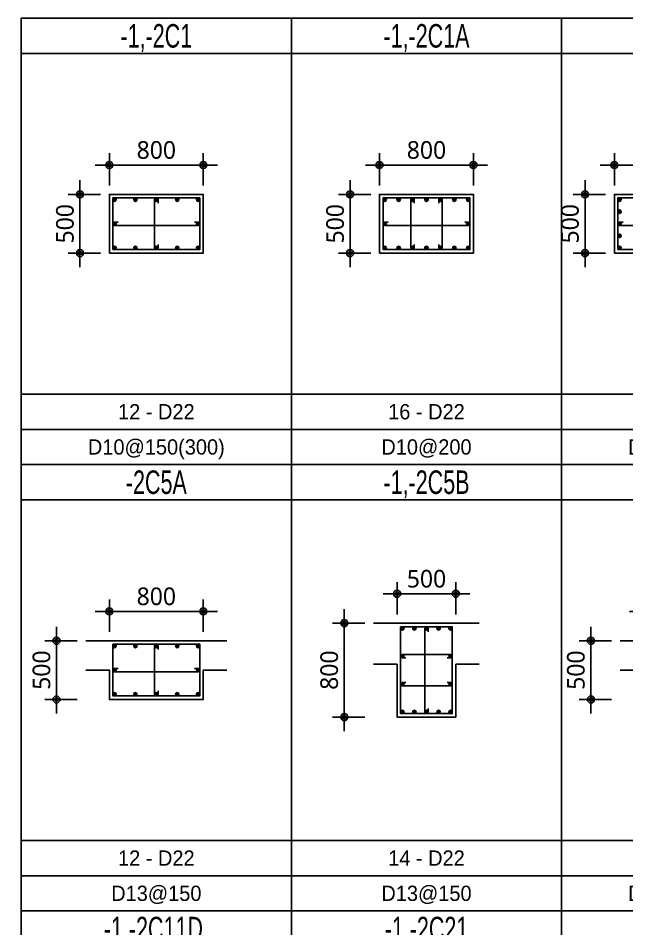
# Model space of a CAD drawing. Header units: millimetres. Extents: x 321717 to 696608, y -514806 to -16026.
# Drawn here: x 497557 to 502739, y -398507 to -390755 of the extents above; entities that cross this region are included whole.
import ezdxf
from ezdxf.enums import TextEntityAlignment as Align

# ---------------------------------------------------------------- set-up
doc = ezdxf.new("R2010")
doc.units = ezdxf.units.MM
doc.header["$LTSCALE"] = 65
doc.layers.get('Defpoints').update_dxf_attribs({"color": 145})
for name, color, linetype in [('BAR', 2, 'Continuous'), ('BAR1', 2, 'Continuous'), ('DIM', 7, 'Continuous'), ('LINE', 7, 'Continuous'), ('기둥', 4, 'Continuous')]:
    doc.layers.add(name, color=color, linetype=linetype)
doc.layers.add('TEXT', color=3, linetype='Continuous', lineweight=9)
doc.styles.add('돋음', font='Dotum.ttf')
doc.styles.add('맑은고딕', font='malgun_0.ttf')
doc.dimstyles.new('DIM_30', dxfattribs={"dimscale": 30, "dimtxt": 3, "dimasz": 1.2, "dimexe": 2, "dimexo": 1.5, "dimgap": 1, "dimtad": 1, "dimdec": 0, "dimdsep": 46, "dimtxsty": '맑은고딕', "dimblk1": 'DIMDOT', "dimblk2": 'DIMDOT', "dimsah": 1, "dimcen": 1, "dimdle": 2, "dimclrd": 7, "dimclre": 7, "dimclrt": 3, "dimadec": 0, "dimazin": 0, "dimtfac": 1, "dimtdec": 0, "dimtix": 1, "dimtmove": 2, "dimatfit": 3, "dimldrblk": 'DIMDOT', "dimfxl": 1, "dimtolj": 1, "dimarcsym": 0})

# ---------------------------------------------------------------- blocks, each defined once
blk = doc.blocks.new('A$C74EF247C')
at = {"layer": 'LINE', "color": 7, "linetype": 'Continuous'}
for p, q in [((0, 0), (0, -3800)), ((0, 0), (2300, 0)), ((2300, 0), (2300, -3800)), ((0, -300), (2300, -300)), ((0, -3800), (2300, -3800))]:
    blk.add_line(p, q, dxfattribs=at)
at = {"layer": 'LINE', "color": 4, "linetype": 'Continuous'}
for p, q in [((0, -3200), (2300, -3200)), ((0, -3500), (2300, -3500))]:
    blk.add_line(p, q, dxfattribs=at)
blk = doc.blocks.new('DIMDOT')
at = {"layer": 'DIM', "linetype": 'Continuous'}
blk.add_line((-2, 0), (2, 0), dxfattribs=at)
for radius in [0.5, 0.25]:
    blk.add_circle((0, 0), radius, dxfattribs=at)
blk = doc.blocks.new('*D122')
at = {"layer": 'Defpoints', "color": 0, "transparency": 16777216}
for p in [(532530.1, -127319.1), (532280.1, -127819.1), (532530.1, -127819.1)]:
    blk.add_point(p, dxfattribs=at)
at = {"layer": 'DIM', "color": 7, "lineweight": -2, "transparency": 16777216}
for p, q in [((532455.1, -127319.1), (532180.1, -127319.1)), ((532280.1, -127379.1), (532280.1, -127759.1)), ((532455.1, -127819.1), (532180.1, -127819.1))]:
    blk.add_line(p, q, dxfattribs=at)
at = {"layer": 'DIM', "color": 7, "lineweight": -2, "transparency": 16777216, "xscale": 60, "yscale": 60, "zscale": 60}
for p, rotation in [((532280.1, -127319.1), 90), ((532280.1, -127819.1), 270)]:
    blk.add_blockref('DIMDOT', p, dxfattribs=dict(at, rotation=rotation))
at = {"layer": 'DIM', "color": 3, "transparency": 16777216, "insert": (532152.6, -127569.1), "char_height": 150, "attachment_point": 5, "rotation": 90, "style": '맑은고딕'}
blk.add_mtext('\\A1;500', dxfattribs=at)
blk = doc.blocks.new('*D123')
at = {"layer": 'Defpoints', "color": 0, "transparency": 16777216}
for p in [(533330.1, -127069.1), (532530.1, -127319.1), (533330.1, -127319.1)]:
    blk.add_point(p, dxfattribs=at)
at = {"layer": 'DIM', "color": 7, "lineweight": -2, "transparency": 16777216}
for p, q in [((532530.1, -127244.1), (532530.1, -126969.1)), ((533330.1, -127244.1), (533330.1, -126969.1)), ((532590.1, -127069.1), (533270.1, -127069.1))]:
    blk.add_line(p, q, dxfattribs=at)
at = {"layer": 'DIM', "color": 7, "lineweight": -2, "transparency": 16777216, "xscale": 60, "yscale": 60, "zscale": 60, "rotation": 180}
blk.add_blockref('DIMDOT', (532530.1, -127069.1), dxfattribs=at)
at = {"layer": 'DIM', "color": 7, "lineweight": -2, "transparency": 16777216, "xscale": 60, "yscale": 60, "zscale": 60}
blk.add_blockref('DIMDOT', (533330.1, -127069.1), dxfattribs=at)
at = {"layer": 'DIM', "color": 3, "transparency": 16777216, "insert": (532930.1, -126941.6), "char_height": 150, "attachment_point": 5, "style": '맑은고딕'}
blk.add_mtext('\\A1;800', dxfattribs=at)
blk = doc.blocks.new('ST')
at = {"layer": 'BAR'}
blk.add_circle((0, 0), 14.5, dxfattribs=at)
blk = doc.blocks.new('A$C08B0344F')
at = {"layer": 'BAR'}
blk.add_hatch(color=256, dxfattribs=at).paths.add_polyline_path([(14.5, 0, 1), (-14.5, 0, 1)])
at = {"layer": 'BAR', "rotation": 270}
blk.add_blockref('ST', (0, 0), dxfattribs=at)
blk = doc.blocks.new('*D134')
at = {"layer": 'Defpoints', "color": 0, "transparency": 16777216}
for p in [(534830.1, -121191.3), (534580.1, -121691.3), (534830.1, -121691.3)]:
    blk.add_point(p, dxfattribs=at)
at = {"layer": 'DIM', "color": 7, "lineweight": -2, "transparency": 16777216}
for p, q in [((534755.1, -121191.3), (534480.1, -121191.3)), ((534580.1, -121251.3), (534580.1, -121631.3)), ((534755.1, -121691.3), (534480.1, -121691.3))]:
    blk.add_line(p, q, dxfattribs=at)
at = {"layer": 'DIM', "color": 7, "lineweight": -2, "transparency": 16777216, "xscale": 60, "yscale": 60, "zscale": 60}
for p, rotation in [((534580.1, -121191.3), 90), ((534580.1, -121691.3), 270)]:
    blk.add_blockref('DIMDOT', p, dxfattribs=dict(at, rotation=rotation))
at = {"layer": 'DIM', "color": 3, "transparency": 16777216, "insert": (534452.6, -121441.3), "char_height": 150, "attachment_point": 5, "rotation": 90, "style": '맑은고딕'}
blk.add_mtext('\\A1;500', dxfattribs=at)
blk = doc.blocks.new('*D135')
at = {"layer": 'Defpoints', "color": 0, "transparency": 16777216}
for p in [(535630.1, -120941.3), (534830.1, -121191.3), (535630.1, -121191.3)]:
    blk.add_point(p, dxfattribs=at)
at = {"layer": 'DIM', "color": 7, "lineweight": -2, "transparency": 16777216}
for p, q in [((534830.1, -121116.3), (534830.1, -120841.3)), ((535630.1, -121116.3), (535630.1, -120841.3)), ((534890.1, -120941.3), (535570.1, -120941.3))]:
    blk.add_line(p, q, dxfattribs=at)
at = {"layer": 'DIM', "color": 7, "lineweight": -2, "transparency": 16777216, "xscale": 60, "yscale": 60, "zscale": 60, "rotation": 180}
blk.add_blockref('DIMDOT', (534830.1, -120941.3), dxfattribs=at)
at = {"layer": 'DIM', "color": 7, "lineweight": -2, "transparency": 16777216, "xscale": 60, "yscale": 60, "zscale": 60}
blk.add_blockref('DIMDOT', (535630.1, -120941.3), dxfattribs=at)
at = {"layer": 'DIM', "color": 3, "transparency": 16777216, "insert": (535230.1, -120813.9), "char_height": 150, "attachment_point": 5, "style": '맑은고딕'}
blk.add_mtext('\\A1;800', dxfattribs=at)
blk = doc.blocks.new('*D157')
at = {"layer": 'Defpoints', "color": 0, "transparency": 16777216}
for p in [(536830.1, -127319.1), (536580.1, -127819.1), (536830.1, -127819.1)]:
    blk.add_point(p, dxfattribs=at)
at = {"layer": 'DIM', "color": 7, "lineweight": -2, "transparency": 16777216}
for p, q in [((536755.1, -127319.1), (536480.1, -127319.1)), ((536580.1, -127379.1), (536580.1, -127759.1)), ((536755.1, -127819.1), (536480.1, -127819.1))]:
    blk.add_line(p, q, dxfattribs=at)
at = {"layer": 'DIM', "color": 7, "lineweight": -2, "transparency": 16777216, "xscale": 60, "yscale": 60, "zscale": 60}
for p, rotation in [((536580.1, -127319.1), 90), ((536580.1, -127819.1), 270)]:
    blk.add_blockref('DIMDOT', p, dxfattribs=dict(at, rotation=rotation))
at = {"layer": 'DIM', "color": 3, "transparency": 16777216, "insert": (536452.6, -127569.1), "char_height": 150, "attachment_point": 5, "rotation": 90, "style": '맑은고딕'}
blk.add_mtext('\\A1;500', dxfattribs=at)
blk = doc.blocks.new('*D158')
at = {"layer": 'Defpoints', "color": 0, "transparency": 16777216}
for p in [(538230.1, -127069.1), (536830.1, -127319.1), (538230.1, -127319.1)]:
    blk.add_point(p, dxfattribs=at)
at = {"layer": 'DIM', "color": 7, "lineweight": -2, "transparency": 16777216}
for p, q in [((536830.1, -127244.1), (536830.1, -126969.1)), ((538230.1, -127244.1), (538230.1, -126969.1)), ((536890.1, -127069.1), (538170.1, -127069.1))]:
    blk.add_line(p, q, dxfattribs=at)
at = {"layer": 'DIM', "color": 7, "lineweight": -2, "transparency": 16777216, "xscale": 60, "yscale": 60, "zscale": 60, "rotation": 180}
blk.add_blockref('DIMDOT', (536830.1, -127069.1), dxfattribs=at)
at = {"layer": 'DIM', "color": 7, "lineweight": -2, "transparency": 16777216, "xscale": 60, "yscale": 60, "zscale": 60}
blk.add_blockref('DIMDOT', (538230.1, -127069.1), dxfattribs=at)
at = {"layer": 'DIM', "color": 3, "transparency": 16777216, "insert": (537530.1, -126941.2), "char_height": 150, "attachment_point": 5, "style": '맑은고딕'}
blk.add_mtext('\\A1;1400', dxfattribs=at)
blk = doc.blocks.new('*D159')
at = {"layer": 'Defpoints', "color": 0, "transparency": 16777216}
for p in [(532330.1, -138489.4), (532080.1, -138989.4), (532330.1, -138989.4)]:
    blk.add_point(p, dxfattribs=at)
at = {"layer": 'DIM', "color": 7, "lineweight": -2, "transparency": 16777216}
for p, q in [((532255.1, -138489.4), (531980.1, -138489.4)), ((532080.1, -138549.4), (532080.1, -138929.4)), ((532255.1, -138989.4), (531980.1, -138989.4))]:
    blk.add_line(p, q, dxfattribs=at)
at = {"layer": 'DIM', "color": 7, "lineweight": -2, "transparency": 16777216, "xscale": 60, "yscale": 60, "zscale": 60}
for p, rotation in [((532080.1, -138489.4), 90), ((532080.1, -138989.4), 270)]:
    blk.add_blockref('DIMDOT', p, dxfattribs=dict(at, rotation=rotation))
at = {"layer": 'DIM', "color": 3, "transparency": 16777216, "insert": (531952.6, -138739.4), "char_height": 150, "attachment_point": 5, "rotation": 90, "style": '맑은고딕'}
blk.add_mtext('\\A1;500', dxfattribs=at)
blk = doc.blocks.new('*D160')
at = {"layer": 'Defpoints', "color": 0, "transparency": 16777216}
for p in [(533330.1, -138239.4), (532530.1, -138489.4), (533330.1, -138489.4)]:
    blk.add_point(p, dxfattribs=at)
at = {"layer": 'DIM', "color": 7, "lineweight": -2, "transparency": 16777216}
for p, q in [((532530.1, -138414.4), (532530.1, -138139.4)), ((533330.1, -138414.4), (533330.1, -138139.4)), ((532590.1, -138239.4), (533270.1, -138239.4))]:
    blk.add_line(p, q, dxfattribs=at)
at = {"layer": 'DIM', "color": 7, "lineweight": -2, "transparency": 16777216, "xscale": 60, "yscale": 60, "zscale": 60, "rotation": 180}
blk.add_blockref('DIMDOT', (532530.1, -138239.4), dxfattribs=at)
at = {"layer": 'DIM', "color": 7, "lineweight": -2, "transparency": 16777216, "xscale": 60, "yscale": 60, "zscale": 60}
blk.add_blockref('DIMDOT', (533330.1, -138239.4), dxfattribs=at)
at = {"layer": 'DIM', "color": 3, "transparency": 16777216, "insert": (532930.1, -138111.9), "char_height": 150, "attachment_point": 5, "style": '맑은고딕'}
blk.add_mtext('\\A1;800', dxfattribs=at)
blk = doc.blocks.new('*D161')
at = {"layer": 'Defpoints', "color": 0, "transparency": 16777216}
for p in [(534780.1, -133398.1), (534530.1, -134198.1), (534780.1, -134198.1)]:
    blk.add_point(p, dxfattribs=at)
at = {"layer": 'DIM', "color": 7, "lineweight": -2, "transparency": 16777216}
for p, q in [((534705.1, -133398.1), (534430.1, -133398.1)), ((534530.1, -133458.1), (534530.1, -134138.1)), ((534705.1, -134198.1), (534430.1, -134198.1))]:
    blk.add_line(p, q, dxfattribs=at)
at = {"layer": 'DIM', "color": 7, "lineweight": -2, "transparency": 16777216, "xscale": 60, "yscale": 60, "zscale": 60}
for p, rotation in [((534530.1, -133398.1), 90), ((534530.1, -134198.1), 270)]:
    blk.add_blockref('DIMDOT', p, dxfattribs=dict(at, rotation=rotation))
at = {"layer": 'DIM', "color": 3, "transparency": 16777216, "insert": (534402.6, -133798.1), "char_height": 150, "attachment_point": 5, "rotation": 90, "style": '맑은고딕'}
blk.add_mtext('\\A1;800', dxfattribs=at)
blk = doc.blocks.new('*D162')
at = {"layer": 'Defpoints', "color": 0, "transparency": 16777216}
for p in [(535480.1, -133148.1), (534980.1, -133398.1), (535480.1, -133398.1)]:
    blk.add_point(p, dxfattribs=at)
at = {"layer": 'DIM', "color": 7, "lineweight": -2, "transparency": 16777216}
for p, q in [((534980.1, -133323.1), (534980.1, -133048.1)), ((535480.1, -133323.1), (535480.1, -133048.1)), ((535040.1, -133148.1), (535420.1, -133148.1))]:
    blk.add_line(p, q, dxfattribs=at)
at = {"layer": 'DIM', "color": 7, "lineweight": -2, "transparency": 16777216, "xscale": 60, "yscale": 60, "zscale": 60, "rotation": 180}
blk.add_blockref('DIMDOT', (534980.1, -133148.1), dxfattribs=at)
at = {"layer": 'DIM', "color": 7, "lineweight": -2, "transparency": 16777216, "xscale": 60, "yscale": 60, "zscale": 60}
blk.add_blockref('DIMDOT', (535480.1, -133148.1), dxfattribs=at)
at = {"layer": 'DIM', "color": 3, "transparency": 16777216, "insert": (535230.1, -133020.6), "char_height": 150, "attachment_point": 5, "style": '맑은고딕'}
blk.add_mtext('\\A1;500', dxfattribs=at)
blk = doc.blocks.new('*D163')
at = {"layer": 'Defpoints', "color": 0, "transparency": 16777216}
for p in [(536880.1, -138489.4), (536630.1, -138989.4), (536880.1, -138989.4)]:
    blk.add_point(p, dxfattribs=at)
at = {"layer": 'DIM', "color": 7, "lineweight": -2, "transparency": 16777216}
for p, q in [((536805.1, -138489.4), (536530.1, -138489.4)), ((536630.1, -138549.4), (536630.1, -138929.4)), ((536805.1, -138989.4), (536530.1, -138989.4))]:
    blk.add_line(p, q, dxfattribs=at)
at = {"layer": 'DIM', "color": 7, "lineweight": -2, "transparency": 16777216, "xscale": 60, "yscale": 60, "zscale": 60}
for p, rotation in [((536630.1, -138489.4), 90), ((536630.1, -138989.4), 270)]:
    blk.add_blockref('DIMDOT', p, dxfattribs=dict(at, rotation=rotation))
at = {"layer": 'DIM', "color": 3, "transparency": 16777216, "insert": (536502.6, -138739.4), "char_height": 150, "attachment_point": 5, "rotation": 90, "style": '맑은고딕'}
blk.add_mtext('\\A1;500', dxfattribs=at)
blk = doc.blocks.new('*D164')
at = {"layer": 'Defpoints', "color": 0, "transparency": 16777216}
for p in [(538080.1, -138239.4), (537080.1, -138489.4), (538080.1, -138489.4)]:
    blk.add_point(p, dxfattribs=at)
at = {"layer": 'DIM', "color": 7, "lineweight": -2, "transparency": 16777216}
for p, q in [((537080.1, -138414.4), (537080.1, -138139.4)), ((538080.1, -138414.4), (538080.1, -138139.4)), ((537140.1, -138239.4), (538020.1, -138239.4))]:
    blk.add_line(p, q, dxfattribs=at)
at = {"layer": 'DIM', "color": 7, "lineweight": -2, "transparency": 16777216, "xscale": 60, "yscale": 60, "zscale": 60, "rotation": 180}
blk.add_blockref('DIMDOT', (537080.1, -138239.4), dxfattribs=at)
at = {"layer": 'DIM', "color": 7, "lineweight": -2, "transparency": 16777216, "xscale": 60, "yscale": 60, "zscale": 60}
blk.add_blockref('DIMDOT', (538080.1, -138239.4), dxfattribs=at)
at = {"layer": 'DIM', "color": 3, "transparency": 16777216, "insert": (537580.1, -138111.5), "char_height": 150, "attachment_point": 5, "style": '맑은고딕'}
blk.add_mtext('\\A1;1000', dxfattribs=at)
blk = doc.blocks.new('*D169')
at = {"layer": 'Defpoints', "color": 0, "transparency": 16777216}
for p in [(532230.1, -145342.8), (531980.1, -145842.8), (532230.1, -145842.8)]:
    blk.add_point(p, dxfattribs=at)
at = {"layer": 'DIM', "color": 7, "lineweight": -2, "transparency": 16777216}
for p, q in [((532155.1, -145342.8), (531880.1, -145342.8)), ((531980.1, -145402.8), (531980.1, -145782.8)), ((532155.1, -145842.8), (531880.1, -145842.8))]:
    blk.add_line(p, q, dxfattribs=at)
at = {"layer": 'DIM', "color": 7, "lineweight": -2, "transparency": 16777216, "xscale": 60, "yscale": 60, "zscale": 60}
for p, rotation in [((531980.1, -145342.8), 90), ((531980.1, -145842.8), 270)]:
    blk.add_blockref('DIMDOT', p, dxfattribs=dict(at, rotation=rotation))
at = {"layer": 'DIM', "color": 3, "transparency": 16777216, "insert": (531852.6, -145592.8), "char_height": 150, "attachment_point": 5, "rotation": 90, "style": '맑은고딕'}
blk.add_mtext('\\A1;500', dxfattribs=at)
blk = doc.blocks.new('*D170')
at = {"layer": 'Defpoints', "color": 0, "transparency": 16777216}
for p in [(533630.1, -145092.8), (532230.1, -145342.8), (533630.1, -145342.8)]:
    blk.add_point(p, dxfattribs=at)
at = {"layer": 'DIM', "color": 7, "lineweight": -2, "transparency": 16777216}
for p, q in [((532230.1, -145267.8), (532230.1, -144992.8)), ((533630.1, -145267.8), (533630.1, -144992.8)), ((532290.1, -145092.8), (533570.1, -145092.8))]:
    blk.add_line(p, q, dxfattribs=at)
at = {"layer": 'DIM', "color": 7, "lineweight": -2, "transparency": 16777216, "xscale": 60, "yscale": 60, "zscale": 60, "rotation": 180}
blk.add_blockref('DIMDOT', (532230.1, -145092.8), dxfattribs=at)
at = {"layer": 'DIM', "color": 7, "lineweight": -2, "transparency": 16777216, "xscale": 60, "yscale": 60, "zscale": 60}
blk.add_blockref('DIMDOT', (533630.1, -145092.8), dxfattribs=at)
at = {"layer": 'DIM', "color": 3, "transparency": 16777216, "insert": (532930.1, -144964.9), "char_height": 150, "attachment_point": 5, "style": '맑은고딕'}
blk.add_mtext('\\A1;1400', dxfattribs=at)
blk = doc.blocks.new('*D171')
at = {"layer": 'Defpoints', "color": 0, "transparency": 16777216}
for p in [(534830.1, -140029.4), (534580.1, -140629.4), (534830.1, -140629.4)]:
    blk.add_point(p, dxfattribs=at)
at = {"layer": 'DIM', "color": 7, "lineweight": -2, "transparency": 16777216}
for p, q in [((534755.1, -140029.4), (534480.1, -140029.4)), ((534580.1, -140089.4), (534580.1, -140569.4)), ((534755.1, -140629.4), (534480.1, -140629.4))]:
    blk.add_line(p, q, dxfattribs=at)
at = {"layer": 'DIM', "color": 7, "lineweight": -2, "transparency": 16777216, "xscale": 60, "yscale": 60, "zscale": 60}
for p, rotation in [((534580.1, -140029.4), 90), ((534580.1, -140629.4), 270)]:
    blk.add_blockref('DIMDOT', p, dxfattribs=dict(at, rotation=rotation))
at = {"layer": 'DIM', "color": 3, "transparency": 16777216, "insert": (534452.6, -140329.4), "char_height": 150, "attachment_point": 5, "rotation": 90, "style": '맑은고딕'}
blk.add_mtext('\\A1;600', dxfattribs=at)
blk = doc.blocks.new('*D172')
at = {"layer": 'Defpoints', "color": 0, "transparency": 16777216}
for p in [(535630.1, -139779.4), (534830.1, -140029.4), (535630.1, -140029.4)]:
    blk.add_point(p, dxfattribs=at)
at = {"layer": 'DIM', "color": 7, "lineweight": -2, "transparency": 16777216}
for p, q in [((534830.1, -139954.4), (534830.1, -139679.4)), ((535630.1, -139954.4), (535630.1, -139679.4)), ((534890.1, -139779.4), (535570.1, -139779.4))]:
    blk.add_line(p, q, dxfattribs=at)
at = {"layer": 'DIM', "color": 7, "lineweight": -2, "transparency": 16777216, "xscale": 60, "yscale": 60, "zscale": 60, "rotation": 180}
blk.add_blockref('DIMDOT', (534830.1, -139779.4), dxfattribs=at)
at = {"layer": 'DIM', "color": 7, "lineweight": -2, "transparency": 16777216, "xscale": 60, "yscale": 60, "zscale": 60}
blk.add_blockref('DIMDOT', (535630.1, -139779.4), dxfattribs=at)
at = {"layer": 'DIM', "color": 3, "transparency": 16777216, "insert": (535230.1, -139651.9), "char_height": 150, "attachment_point": 5, "style": '맑은고딕'}
blk.add_mtext('\\A1;800', dxfattribs=at)
blk = doc.blocks.new('*D173')
at = {"layer": 'Defpoints', "color": 0, "transparency": 16777216}
for p in [(537280.1, -145342.8), (537030.1, -145842.8), (537280.1, -145842.8)]:
    blk.add_point(p, dxfattribs=at)
at = {"layer": 'DIM', "color": 7, "lineweight": -2, "transparency": 16777216}
for p, q in [((537205.1, -145342.8), (536930.1, -145342.8)), ((537030.1, -145402.8), (537030.1, -145782.8)), ((537205.1, -145842.8), (536930.1, -145842.8))]:
    blk.add_line(p, q, dxfattribs=at)
at = {"layer": 'DIM', "color": 7, "lineweight": -2, "transparency": 16777216, "xscale": 60, "yscale": 60, "zscale": 60}
for p, rotation in [((537030.1, -145342.8), 90), ((537030.1, -145842.8), 270)]:
    blk.add_blockref('DIMDOT', p, dxfattribs=dict(at, rotation=rotation))
at = {"layer": 'DIM', "color": 3, "transparency": 16777216, "insert": (536902.6, -145592.8), "char_height": 150, "attachment_point": 5, "rotation": 90, "style": '맑은고딕'}
blk.add_mtext('\\A1;500', dxfattribs=at)
blk = doc.blocks.new('*D174')
at = {"layer": 'Defpoints', "color": 0, "transparency": 16777216}
for p in [(537780.1, -145092.8), (537280.1, -145342.8), (537780.1, -145342.8)]:
    blk.add_point(p, dxfattribs=at)
at = {"layer": 'DIM', "color": 7, "lineweight": -2, "transparency": 16777216}
for p, q in [((537280.1, -145267.8), (537280.1, -144992.8)), ((537780.1, -145267.8), (537780.1, -144992.8)), ((537340.1, -145092.8), (537720.1, -145092.8))]:
    blk.add_line(p, q, dxfattribs=at)
at = {"layer": 'DIM', "color": 7, "lineweight": -2, "transparency": 16777216, "xscale": 60, "yscale": 60, "zscale": 60, "rotation": 180}
blk.add_blockref('DIMDOT', (537280.1, -145092.8), dxfattribs=at)
at = {"layer": 'DIM', "color": 7, "lineweight": -2, "transparency": 16777216, "xscale": 60, "yscale": 60, "zscale": 60}
blk.add_blockref('DIMDOT', (537780.1, -145092.8), dxfattribs=at)
at = {"layer": 'DIM', "color": 3, "transparency": 16777216, "insert": (537530.1, -144965.3), "char_height": 150, "attachment_point": 5, "style": '맑은고딕'}
blk.add_mtext('\\A1;500', dxfattribs=at)
blk = doc.blocks.new('2C1')
at = {"layer": 'BAR1'}
blk.add_lwpolyline([(780, 1830), (780, 2270), (1520, 2270), (1520, 1830)], close=True, dxfattribs=at)
for points in [[(1164.5, 1874.5), (1164.5, 1844.5, -1), (1135.5, 1844.5), (1135.5, 2255.5, -1), (1164.5, 2255.5), (1164.5, 2225.5)], [(824.5, 2064.5), (794.5, 2064.5, 1), (794.5, 2035.5), (1505.5, 2035.5, 1), (1505.5, 2064.5), (1475.5, 2064.5)]]:
    blk.add_lwpolyline(points, format="xyb", dxfattribs=at)
at = {"layer": '기둥'}
blk.add_lwpolyline([(750, 1800), (750, 2300), (1550, 2300), (1550, 1800)], close=True, dxfattribs=at)
at = {"layer": 'BAR', "rotation": 90.00000000000031}
for p in [(794.5, 2255.5), (972.25, 2255.5), (1150, 2255.5), (1327.75, 2255.5), (1505.5, 2255.5), (794.5, 2050), (1505.5, 2050), (794.5, 1844.5), (972.25, 1844.5), (1150, 1844.5), (1327.75, 1844.5), (1505.5, 1844.5)]:
    blk.add_blockref('A$C08B0344F', p, dxfattribs=at)
at = {"layer": 'LINE'}
blk.add_blockref('A$C74EF247C', (0, 3800), dxfattribs=at)
at = {"layer": 'TEXT', "color": 6, "style": '돋음', "width": 0.7}
blk.add_text('-1,-2C1', height=200, dxfattribs=at).set_placement((1150, 3650), align=Align.MIDDLE_CENTER)
at = {"layer": 'TEXT', "linetype": 'ByBlock', "style": '돋음'}
for s, p in [('12 - D22', (1150, 450)), ('D10@150(300)', (1150, 150))]:
    blk.add_text(s, height=130, dxfattribs=at).set_placement(p, align=Align.MIDDLE_CENTER)
at = {"layer": 'DIM'}
dim = blk.add_linear_dim(base=(1550, 2550), p1=(750, 2300), p2=(1550, 2300), dimstyle='DIM_30', override={"dimscale": 50}, dxfattribs=at)
dim.commit()
dim.dimension.update_dxf_attribs({"geometry": '*D123', "text_midpoint": (1150, 2677.5), "insert": (-531780.09, 129619.06)})
dim = blk.add_linear_dim(base=(500, 1800), p1=(750, 2300), p2=(750, 1800), angle=270, dimstyle='DIM_30', override={"dimscale": 50}, dxfattribs=at)
dim.commit()
dim.dimension.update_dxf_attribs({"geometry": '*D122', "text_midpoint": (372.5, 2050), "insert": (-531780.09, 129619.06)})
blk = doc.blocks.new('2C1A')
at = {"layer": 'BAR1'}
blk.add_lwpolyline([(780, 1830), (780, 2270), (1520, 2270), (1520, 1830)], close=True, dxfattribs=at)
for points in [[(1046, 1874.5), (1046, 1844.5, -1), (1017, 1844.5), (1017, 2255.5, -1), (1046, 2255.5), (1046, 2225.5)], [(1254, 1874.5), (1254, 1844.5, 1), (1283, 1844.5), (1283, 2255.5, 1), (1254, 2255.5), (1254, 2225.5)], [(824.5, 2064.5), (794.5, 2064.5, 1), (794.5, 2035.5), (1505.5, 2035.5, 1), (1505.5, 2064.5), (1475.5, 2064.5)]]:
    blk.add_lwpolyline(points, format="xyb", dxfattribs=at)
at = {"layer": '기둥'}
blk.add_lwpolyline([(750, 1800), (750, 2300), (1550, 2300), (1550, 1800)], close=True, dxfattribs=at)
at = {"layer": 'BAR', "rotation": 90.00000000000031}
for p in [(794.5, 2255.5), (913, 2255.5), (1031.5, 2255.5), (1150, 2255.5), (1268.5, 2255.5), (1387, 2255.5), (1505.5, 2255.5), (794.5, 2050), (1505.5, 2050), (794.5, 1844.5), (913, 1844.5), (1031.5, 1844.5), (1150, 1844.5), (1268.5, 1844.5), (1387, 1844.5), (1505.5, 1844.5)]:
    blk.add_blockref('A$C08B0344F', p, dxfattribs=at)
at = {"layer": 'LINE'}
blk.add_blockref('A$C74EF247C', (0, 3800), dxfattribs=at)
at = {"layer": 'TEXT', "color": 6, "style": '돋음', "width": 0.7}
blk.add_text('-1,-2C1A', height=200, dxfattribs=at).set_placement((1150, 3650), align=Align.MIDDLE_CENTER)
at = {"layer": 'TEXT', "linetype": 'ByBlock', "style": '돋음'}
for s, p in [('16 - D22', (1150, 450)), ('D10@200', (1150, 150))]:
    blk.add_text(s, height=130, dxfattribs=at).set_placement(p, align=Align.MIDDLE_CENTER)
at = {"layer": 'DIM'}
dim = blk.add_linear_dim(base=(1550, 2550), p1=(750, 2300), p2=(1550, 2300), dimstyle='DIM_30', override={"dimscale": 50}, dxfattribs=at)
dim.commit()
dim.dimension.update_dxf_attribs({"geometry": '*D135', "text_midpoint": (1150, 2677.5), "insert": (-534080.1, 123491.3)})
dim = blk.add_linear_dim(base=(500, 1800), p1=(750, 2300), p2=(750, 1800), angle=270, dimstyle='DIM_30', override={"dimscale": 50}, dxfattribs=at)
dim.commit()
dim.dimension.update_dxf_attribs({"geometry": '*D134', "text_midpoint": (372.5, 2050), "insert": (-534080.1, 123491.3)})
blk = doc.blocks.new('2C1D')
at = {"layer": 'BAR1'}
blk.add_lwpolyline([(480, 1830), (480, 2270), (1820, 2270), (1820, 1830)], close=True, dxfattribs=at)
for points in [[(800.3, 1874.5), (800.3, 1844.5, -1), (771.3, 1844.5), (771.3, 2255.5, -1), (800.3, 2255.5), (800.3, 2225.5)], [(1091.7, 1874.5), (1091.7, 1844.5, -1), (1062.7, 1844.5), (1062.7, 2255.5, -1), (1091.7, 2255.5), (1091.7, 2225.5)], [(1208.3, 1874.5), (1208.3, 1844.5, 1), (1237.3, 1844.5), (1237.3, 2255.5, 1), (1208.3, 2255.5), (1208.3, 2225.5)], [(1499.7, 1874.5), (1499.7, 1844.5, 1), (1528.7, 1844.5), (1528.7, 2255.5, 1), (1499.7, 2255.5), (1499.7, 2225.5)], [(524.5, 2064.5), (494.5, 2064.5, 1), (494.5, 2035.5), (1805.5, 2035.5, 1), (1805.5, 2064.5), (1775.5, 2064.5)]]:
    blk.add_lwpolyline(points, format="xyb", dxfattribs=at)
at = {"layer": '기둥'}
blk.add_lwpolyline([(450, 1800), (450, 2300), (1850, 2300), (1850, 1800)], close=True, dxfattribs=at)
at = {"layer": 'BAR', "rotation": 90.00000000000031}
for p in [(494.5, 2255.5), (640.2, 2255.5), (785.8, 2255.5), (931.5, 2255.5), (1077.2, 2255.5), (1222.8, 2255.5), (1368.5, 2255.5), (1514.2, 2255.5), (1659.8, 2255.5), (1805.5, 2255.5), (494.5, 2152.8), (1805.5, 2152.8), (494.5, 2050), (1805.5, 2050), (494.5, 1947.3), (1805.5, 1947.3), (494.5, 1844.5), (640.2, 1844.5), (785.8, 1844.5), (931.5, 1844.5), (1077.2, 1844.5), (1222.8, 1844.5), (1368.5, 1844.5), (1514.2, 1844.5), (1659.8, 1844.5), (1805.5, 1844.5)]:
    blk.add_blockref('A$C08B0344F', p, dxfattribs=at)
at = {"layer": 'LINE'}
blk.add_blockref('A$C74EF247C', (0, 3800), dxfattribs=at)
at = {"layer": 'TEXT', "color": 6, "style": '돋음', "width": 0.7}
blk.add_text('-1,-2C1D', height=200, dxfattribs=at).set_placement((1150, 3650), align=Align.MIDDLE_CENTER)
at = {"layer": 'TEXT', "linetype": 'ByBlock', "style": '돋음'}
for s, p in [('26 - D22', (1150, 450)), ('D10@150(300)', (1150, 150))]:
    blk.add_text(s, height=130, dxfattribs=at).set_placement(p, align=Align.MIDDLE_CENTER)
at = {"layer": 'DIM'}
dim = blk.add_linear_dim(base=(1850, 2550), p1=(450, 2300), p2=(1850, 2300), dimstyle='DIM_30', override={"dimscale": 50}, dxfattribs=at)
dim.commit()
dim.dimension.update_dxf_attribs({"geometry": '*D158', "text_midpoint": (1150, 2677.9), "insert": (-536380.1, 129619.1)})
dim = blk.add_linear_dim(base=(200, 1800), p1=(450, 2300), p2=(450, 1800), angle=270, dimstyle='DIM_30', override={"dimscale": 50}, dxfattribs=at)
dim.commit()
dim.dimension.update_dxf_attribs({"geometry": '*D157', "text_midpoint": (72.5, 2050), "insert": (-536380.1, 129619.1)})
blk = doc.blocks.new('-2C5A')
at = {"layer": 'BAR1'}
blk.add_lwpolyline([(780, 2270), (1520, 2270), (1520, 1830), (780, 1830)], close=True, dxfattribs=at)
for points in [[(1164.5, 2225.5), (1164.5, 2255.5, 1), (1135.5, 2255.5), (1135.5, 1844.5, 1), (1164.5, 1844.5), (1164.5, 1874.5)], [(824.5, 2064.5), (794.5, 2064.5, 1), (794.5, 2035.5), (1505.5, 2035.5, 1), (1505.5, 2064.5), (1475.5, 2064.5)]]:
    blk.add_lwpolyline(points, format="xyb", dxfattribs=at)
at = {"layer": '기둥'}
blk.add_line((550, 2300), (1750, 2300), dxfattribs=at)
blk.add_lwpolyline([(1750, 2050), (1550, 2050), (1550, 1800), (750, 1800), (750, 2050), (550, 2050)], dxfattribs=at)
at = {"layer": 'BAR'}
for p in [(794.5, 2255.5), (972.25, 2255.5), (1150, 2255.5), (1327.75, 2255.5), (1505.5, 2255.5), (794.5, 2050), (1505.5, 2050), (794.5, 1844.5), (972.25, 1844.5), (1150, 1844.5), (1327.75, 1844.5), (1505.5, 1844.5)]:
    blk.add_blockref('A$C08B0344F', p, dxfattribs=at)
at = {"layer": 'LINE'}
blk.add_blockref('A$C74EF247C', (0, 3800), dxfattribs=at)
at = {"layer": 'TEXT', "color": 6, "style": '돋음', "width": 0.7}
blk.add_text('-2C5A', height=200, dxfattribs=at).set_placement((1150, 3650), align=Align.MIDDLE_CENTER)
at = {"layer": 'TEXT', "linetype": 'ByBlock', "style": '돋음'}
for s, p in [('12 - D22', (1150, 450)), ('D13@150', (1150, 150))]:
    blk.add_text(s, height=130, dxfattribs=at).set_placement(p, align=Align.MIDDLE_CENTER)
at = {"layer": 'DIM'}
dim = blk.add_linear_dim(base=(1550, 2550), p1=(750, 2300), p2=(1550, 2300), dimstyle='DIM_30', override={"dimscale": 50}, dxfattribs=at)
dim.commit()
dim.dimension.update_dxf_attribs({"geometry": '*D160', "text_midpoint": (1150, 2677.5), "insert": (-531780.09, 140789.38)})
dim = blk.add_linear_dim(base=(300, 1800), p1=(550, 2300), p2=(550, 1800), angle=270, dimstyle='DIM_30', override={"dimscale": 50}, dxfattribs=at)
dim.commit()
dim.dimension.update_dxf_attribs({"geometry": '*D159', "text_midpoint": (172.5, 2050), "insert": (-531780.09, 140789.38)})
blk = doc.blocks.new('-2C5B')
at = {"layer": 'BAR1'}
blk.add_lwpolyline([(930, 2420), (1370, 2420), (1370, 1680), (930, 1680)], close=True, dxfattribs=at)
for points in [[(1164.5, 2375.5), (1164.5, 2405.5, 1), (1135.5, 2405.5), (1135.5, 1694.5, 1), (1164.5, 1694.5), (1164.5, 1724.5)], [(974.5, 2154), (944.5, 2154, -1), (944.5, 2183), (1355.5, 2183, -1), (1355.5, 2154), (1325.5, 2154)], [(974.5, 1946), (944.5, 1946, 1), (944.5, 1917), (1355.5, 1917, 1), (1355.5, 1946), (1325.5, 1946)]]:
    blk.add_lwpolyline(points, format="xyb", dxfattribs=at)
at = {"layer": '기둥'}
blk.add_line((700, 2450), (1600, 2450), dxfattribs=at)
blk.add_lwpolyline([(1600, 2100), (1400, 2100), (1400, 1650), (900, 1650), (900, 2100), (700, 2100)], dxfattribs=at)
at = {"layer": 'BAR'}
for p in [(944.5, 2405.5), (1047.25, 2405.5), (1150, 2405.5), (1252.75, 2405.5), (1355.5, 2405.5), (944.5, 2168.5), (1355.5, 2168.5), (944.5, 1931.5), (1355.5, 1931.5), (944.5, 1694.5), (1150, 1694.5), (1355.5, 1694.5)]:
    blk.add_blockref('A$C08B0344F', p, dxfattribs=at)
at = {"layer": 'BAR', "xscale": -1, "rotation": 180}
for p in [(1047.25, 1694.5), (1252.75, 1694.5)]:
    blk.add_blockref('A$C08B0344F', p, dxfattribs=at)
at = {"layer": 'LINE'}
blk.add_blockref('A$C74EF247C', (0, 3800), dxfattribs=at)
at = {"layer": 'TEXT', "color": 6, "style": '돋음', "width": 0.7}
blk.add_text('-1,-2C5B', height=200, dxfattribs=at).set_placement((1150, 3650), align=Align.MIDDLE_CENTER)
at = {"layer": 'TEXT', "linetype": 'ByBlock', "style": '돋음'}
for s, p in [('14 - D22', (1150, 450)), ('D13@150', (1150, 150))]:
    blk.add_text(s, height=130, dxfattribs=at).set_placement(p, align=Align.MIDDLE_CENTER)
at = {"layer": 'DIM'}
dim = blk.add_linear_dim(base=(1400, 2700), p1=(900, 2450), p2=(1400, 2450), dimstyle='DIM_30', override={"dimscale": 50}, dxfattribs=at)
dim.commit()
dim.dimension.update_dxf_attribs({"geometry": '*D162', "text_midpoint": (1150, 2827.5), "insert": (-534080.09, 135848.06)})
dim = blk.add_linear_dim(base=(450, 1650), p1=(700, 2450), p2=(700, 1650), angle=270, dimstyle='DIM_30', override={"dimscale": 50}, dxfattribs=at)
dim.commit()
dim.dimension.update_dxf_attribs({"geometry": '*D161', "text_midpoint": (322.5, 2050), "insert": (-534080.09, 135848.06)})
blk = doc.blocks.new('-2C5D')
at = {"layer": 'BAR1'}
blk.add_lwpolyline([(730, 1830), (730, 2270), (1670, 2270), (1670, 1830)], close=True, dxfattribs=at)
for points in [[(1019.3, 1874.5), (1019.3, 1844.5, -1), (990.3, 1844.5), (990.3, 2255.5, -1), (1019.3, 2255.5), (1019.3, 2225.5)], [(1279.6, 1874.5), (1279.6, 1844.5, -1), (1250.6, 1844.5), (1250.6, 2255.5, -1), (1279.6, 2255.5), (1279.6, 2225.5)], [(1380.7, 1874.5), (1380.7, 1844.5, 1), (1409.7, 1844.5), (1409.7, 2255.5, 1), (1380.7, 2255.5), (1380.7, 2225.5)], [(774.5, 2064.5), (744.5, 2064.5, 1), (744.5, 2035.5), (1655.5, 2035.5, 1), (1655.5, 2064.5), (1625.5, 2064.5)]]:
    blk.add_lwpolyline(points, format="xyb", dxfattribs=at)
at = {"layer": '기둥'}
blk.add_line((500, 2300), (1900, 2300), dxfattribs=at)
blk.add_lwpolyline([(1900, 2050), (1700, 2050), (1700, 1800), (700, 1800), (700, 2050), (500, 2050)], dxfattribs=at)
at = {"layer": 'BAR', "rotation": 89.99999999999713}
for p in [(744.5, 2255.5), (874.6, 2255.5), (1004.8, 2255.5), (1134.9, 2255.5), (1265.1, 2255.5), (1395.2, 2255.5), (1525.4, 2255.5), (1655.5, 2255.5), (744.5, 2152.7), (1655.5, 2152.7), (744.5, 2050), (1655.5, 2050), (744.5, 1947.2), (1655.5, 1947.2), (744.5, 1844.5), (874.6, 1844.5), (1004.8, 1844.5), (1134.9, 1844.5), (1265.1, 1844.5), (1395.2, 1844.5), (1525.4, 1844.5), (1655.5, 1844.5)]:
    blk.add_blockref('A$C08B0344F', p, dxfattribs=at)
at = {"layer": 'LINE'}
blk.add_blockref('A$C74EF247C', (0, 3800), dxfattribs=at)
at = {"layer": 'TEXT', "color": 6, "style": '돋음', "width": 0.7}
blk.add_text('-1,-2C5D', height=200, dxfattribs=at).set_placement((1150, 3650), align=Align.MIDDLE_CENTER)
at = {"layer": 'TEXT', "linetype": 'ByBlock', "style": '돋음'}
for s, p in [('22 - D22', (1150, 450)), ('D10@150(300)', (1150, 150))]:
    blk.add_text(s, height=130, dxfattribs=at).set_placement(p, align=Align.MIDDLE_CENTER)
at = {"layer": 'DIM'}
dim = blk.add_linear_dim(base=(1700, 2550), p1=(700, 2300), p2=(1700, 2300), dimstyle='DIM_30', override={"dimscale": 50}, dxfattribs=at)
dim.commit()
dim.dimension.update_dxf_attribs({"geometry": '*D164', "text_midpoint": (1200, 2677.9), "insert": (-536380.1, 140789.4)})
dim = blk.add_linear_dim(base=(250, 1800), p1=(500, 2300), p2=(500, 1800), angle=270, dimstyle='DIM_30', override={"dimscale": 50}, dxfattribs=at)
dim.commit()
dim.dimension.update_dxf_attribs({"geometry": '*D163', "text_midpoint": (122.5, 2050), "insert": (-536380.1, 140789.4)})
blk = doc.blocks.new('-2C11D')
at = {"layer": 'BAR1'}
blk.add_lwpolyline([(480, 1830), (480, 2270), (1820, 2270), (1820, 1830)], close=True, dxfattribs=at)
for points in [[(747.4, 1874.5), (747.4, 1844.5, -1), (718.4, 1844.5), (718.4, 2255.5, -1), (747.4, 2255.5), (747.4, 2225.5)], [(985.7, 1874.5), (985.7, 1844.5, -1), (956.7, 1844.5), (956.7, 2255.5, -1), (985.7, 2255.5), (985.7, 2225.5)], [(1075.9, 1874.5), (1075.9, 1844.5, 1), (1104.9, 1844.5), (1104.9, 2255.5, 1), (1075.9, 2255.5), (1075.9, 2225.5)], [(1224.1, 1874.5), (1224.1, 1844.5, -1), (1195.1, 1844.5), (1195.1, 2255.5, -1), (1224.1, 2255.5), (1224.1, 2225.5)], [(1314.3, 1874.5), (1314.3, 1844.5, 1), (1343.3, 1844.5), (1343.3, 2255.5, 1), (1314.3, 2255.5), (1314.3, 2225.5)], [(1552.6, 1874.5), (1552.6, 1844.5, 1), (1581.6, 1844.5), (1581.6, 2255.5, 1), (1552.6, 2255.5), (1552.6, 2225.5)], [(524.5, 2064.5), (494.5, 2064.5, 1), (494.5, 2035.5), (1805.5, 2035.5, 1), (1805.5, 2064.5), (1775.5, 2064.5)]]:
    blk.add_lwpolyline(points, format="xyb", dxfattribs=at)
at = {"layer": '기둥'}
blk.add_lwpolyline([(450, 1800), (450, 2300), (1850, 2300), (1850, 1800)], close=True, dxfattribs=at)
at = {"layer": 'BAR', "rotation": 90.00000000000031}
for p in [(494.5, 2255.5), (613.7, 2255.5), (732.9, 2255.5), (852, 2255.5), (971.2, 2255.5), (1090.4, 2255.5), (1209.6, 2255.5), (1328.8, 2255.5), (1448, 2255.5), (1567.1, 2255.5), (1686.3, 2255.5), (1805.5, 2255.5), (494.5, 2152.8), (1805.5, 2152.8), (494.5, 2050), (1805.5, 2050), (494.5, 1947.3), (1805.5, 1947.3), (494.5, 1844.5), (613.7, 1844.5), (732.9, 1844.5), (852, 1844.5), (971.2, 1844.5), (1090.4, 1844.5), (1209.6, 1844.5), (1328.8, 1844.5), (1448, 1844.5), (1567.1, 1844.5), (1686.3, 1844.5), (1805.5, 1844.5)]:
    blk.add_blockref('A$C08B0344F', p, dxfattribs=at)
at = {"layer": 'LINE'}
blk.add_blockref('A$C74EF247C', (0, 3800), dxfattribs=at)
at = {"layer": 'TEXT', "color": 6, "style": '돋음', "width": 0.7}
blk.add_text('-1,-2C11D ', height=200, dxfattribs=at).set_placement((1150, 3650), align=Align.MIDDLE_CENTER)
at = {"layer": 'TEXT', "linetype": 'ByBlock', "style": '돋음'}
for s, p in [('30 - D22', (1150, 450)), ('D10@150(300)', (1150, 150))]:
    blk.add_text(s, height=130, dxfattribs=at).set_placement(p, align=Align.MIDDLE_CENTER)
at = {"layer": 'DIM'}
dim = blk.add_linear_dim(base=(1850, 2550), p1=(450, 2300), p2=(1850, 2300), dimstyle='DIM_30', override={"dimscale": 50}, dxfattribs=at)
dim.commit()
dim.dimension.update_dxf_attribs({"geometry": '*D170', "text_midpoint": (1150, 2677.9), "insert": (-531780.1, 147642.8)})
dim = blk.add_linear_dim(base=(200, 1800), p1=(450, 2300), p2=(450, 1800), angle=270, dimstyle='DIM_30', override={"dimscale": 50}, dxfattribs=at)
dim.commit()
dim.dimension.update_dxf_attribs({"geometry": '*D169', "text_midpoint": (72.5, 2050), "insert": (-531780.1, 147642.8)})
blk = doc.blocks.new('-2C21')
at = {"layer": 'BAR1'}
blk.add_lwpolyline([(780, 1730), (780, 2270), (1520, 2270), (1520, 1730)], close=True, dxfattribs=at)
for points in [[(986.75, 1774.5), (986.75, 1744.5, -1), (957.75, 1744.5), (957.75, 2255.5, -1), (986.75, 2255.5), (986.75, 2225.5)], [(1164.5, 1774.5), (1164.5, 1744.5, -1), (1135.5, 1744.5), (1135.5, 2255.5, -1), (1164.5, 2255.5), (1164.5, 2225.5)], [(1313.25, 1774.5), (1313.25, 1744.5, 1), (1342.25, 1744.5), (1342.25, 2255.5, 1), (1313.25, 2255.5), (1313.25, 2225.5)], [(824.5, 2036.6), (794.5, 2036.6, -1), (794.5, 2065.6), (1505.5, 2065.6, -1), (1505.5, 2036.6), (1475.5, 2036.6)], [(824.5, 1963.4), (794.5, 1963.4, 1), (794.5, 1934.4), (1505.5, 1934.4, 1), (1505.5, 1963.4), (1475.5, 1963.4)]]:
    blk.add_lwpolyline(points, format="xyb", dxfattribs=at)
at = {"layer": '기둥'}
blk.add_lwpolyline([(750, 1700), (750, 2300), (1550, 2300), (1550, 1700)], close=True, dxfattribs=at)
at = {"layer": 'BAR', "rotation": 90.00000000000031}
for p in [(794.5, 2255.5), (883.375, 2255.5), (972.25, 2255.5), (1061.125, 2255.5), (1150, 2255.5), (1238.875, 2255.5), (1327.75, 2255.5), (1416.625, 2255.5), (1505.5, 2255.5), (794.5, 2153.3), (1505.5, 2153.3), (794.5, 2051.1), (1505.5, 2051.1), (794.5, 1948.9), (1505.5, 1948.9), (794.5, 1846.7), (1505.5, 1846.7), (794.5, 1744.5), (883.375, 1744.5), (972.25, 1744.5), (1061.125, 1744.5), (1150, 1744.5), (1238.875, 1744.5), (1327.75, 1744.5), (1416.625, 1744.5), (1505.5, 1744.5)]:
    blk.add_blockref('A$C08B0344F', p, dxfattribs=at)
at = {"layer": 'LINE'}
blk.add_blockref('A$C74EF247C', (0, 3800), dxfattribs=at)
at = {"layer": 'TEXT', "color": 6, "style": '돋음', "width": 0.7}
blk.add_text('-1,-2C21', height=200, dxfattribs=at).set_placement((1150, 3650), align=Align.MIDDLE_CENTER)
at = {"layer": 'TEXT', "linetype": 'ByBlock', "style": '돋음'}
for s, p in [('26 - D22', (1150, 450)), ('D10@200', (1150, 150))]:
    blk.add_text(s, height=130, dxfattribs=at).set_placement(p, align=Align.MIDDLE_CENTER)
at = {"layer": 'DIM'}
dim = blk.add_linear_dim(base=(1550, 2550), p1=(750, 2300), p2=(1550, 2300), dimstyle='DIM_30', override={"dimscale": 50}, dxfattribs=at)
dim.commit()
dim.dimension.update_dxf_attribs({"geometry": '*D172', "text_midpoint": (1150, 2677.497), "insert": (-534080.091, 142329.376)})
dim = blk.add_linear_dim(base=(500, 1700), p1=(750, 2300), p2=(750, 1700), angle=270, dimstyle='DIM_30', override={"dimscale": 50}, dxfattribs=at)
dim.commit()
dim.dimension.update_dxf_attribs({"geometry": '*D171', "text_midpoint": (372.503, 2000), "insert": (-534080.091, 142329.376)})
blk = doc.blocks.new('-2C23')
at = {"layer": 'BAR1'}
blk.add_lwpolyline([(930, 1830), (930, 2270), (1370, 2270), (1370, 1830)], close=True, dxfattribs=at)
for points in [[(1164.5, 2225.5), (1164.5, 2255.5, 1), (1135.5, 2255.5), (1135.5, 1844.5, 1), (1164.5, 1844.5), (1164.5, 1874.5)], [(974.5, 2064.5), (944.5, 2064.5, 1), (944.5, 2035.5), (1355.5, 2035.5, 1), (1355.5, 2064.5), (1325.5, 2064.5)]]:
    blk.add_lwpolyline(points, format="xyb", dxfattribs=at)
at = {"layer": '기둥'}
for p, q in [((900, 2300), (1600, 2300)), ((900, 1600), (900, 2300))]:
    blk.add_line(p, q, dxfattribs=at)
blk.add_lwpolyline([(1150, 1600), (1150, 1800), (1400, 1800), (1400, 2050), (1600, 2050)], dxfattribs=at)
at = {"layer": 'BAR', "rotation": 89.99999999999713}
for p in [(944.5, 2255.5), (1150, 2255.5), (1355.5, 2255.5), (944.5, 2050), (1355.5, 2050), (944.5, 1844.5), (1150, 1844.5), (1355.5, 1844.5)]:
    blk.add_blockref('A$C08B0344F', p, dxfattribs=at)
at = {"layer": 'LINE'}
blk.add_blockref('A$C74EF247C', (0, 3800), dxfattribs=at)
at = {"layer": 'TEXT', "color": 6, "style": '돋음', "width": 0.7}
blk.add_text('-1,-2C23', height=200, dxfattribs=at).set_placement((1150, 3650), align=Align.MIDDLE_CENTER)
at = {"layer": 'TEXT', "linetype": 'ByBlock', "style": '돋음'}
for s, p in [('8 - D22', (1150, 450)), ('D10@300', (1150, 150))]:
    blk.add_text(s, height=130, dxfattribs=at).set_placement(p, align=Align.MIDDLE_CENTER)
at = {"layer": 'DIM'}
dim = blk.add_linear_dim(base=(1400, 2550), p1=(900, 2300), p2=(1400, 2300), dimstyle='DIM_30', override={"dimscale": 50}, dxfattribs=at)
dim.commit()
dim.dimension.update_dxf_attribs({"geometry": '*D174', "text_midpoint": (1150, 2677.5), "insert": (-536380.1, 147642.8)})
dim = blk.add_linear_dim(base=(650, 1800), p1=(900, 2300), p2=(900, 1800), angle=270, dimstyle='DIM_30', override={"dimscale": 50}, dxfattribs=at)
dim.commit()
dim.dimension.update_dxf_attribs({"geometry": '*D173', "text_midpoint": (522.5, 2050), "insert": (-536380.1, 147642.8)})

msp = doc.modelspace()

# ---------------------------------------------------------------- block references
at = {"layer": 'DIM'}
for name, p in [('2C1', (497583.2, -394555.1)), ('2C1A', (499883.2, -394555.1)), ('2C1D', (502183.2, -394555.1)), ('-2C5A', (497583.2, -398355.1)), ('-2C5B', (499883.2, -398355.1)), ('-2C5D', (502183.2, -398355.1)), ('-2C11D', (497583.2, -402155.1)), ('-2C21', (499883.2, -402155.1)), ('-2C23', (502183.2, -402155.1))]:
    msp.add_blockref(name, p, dxfattribs=at)

doc.saveas('drawing.dxf')
